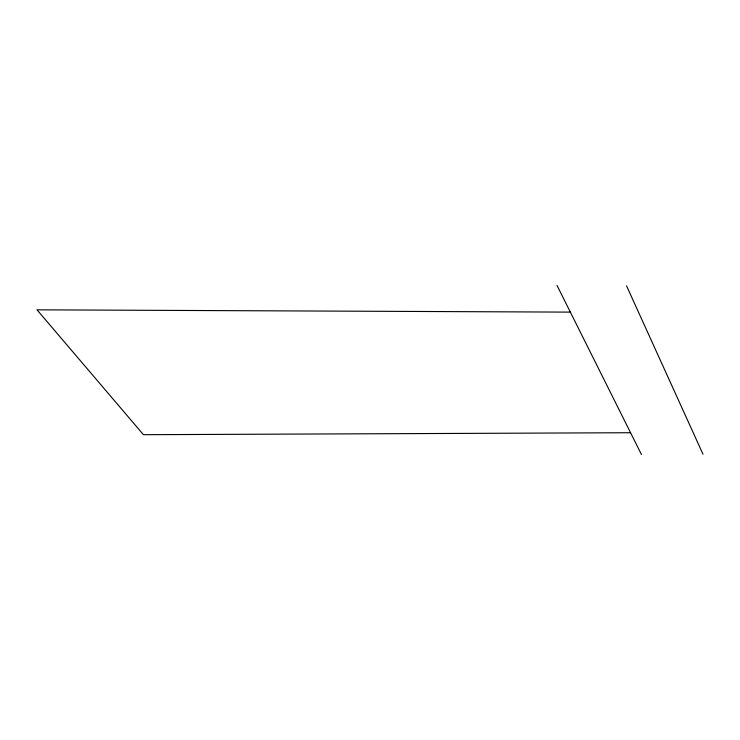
<?xml version="1.0" encoding="UTF-8"?>
<svg xmlns="http://www.w3.org/2000/svg" width="740" height="740" viewBox="0 0 740 740"><rect width="100%" height="100%" fill="white"/><g stroke="black" fill="none" stroke-linecap="round" stroke-linejoin="round"><path stroke-width="1.11" d="M630.573 432.724L143.44 434.695L37 309.829L570.346 312.123M557.026 285.437L641.469 454.564M626.558 285.862L703 454.221"/></g></svg>
